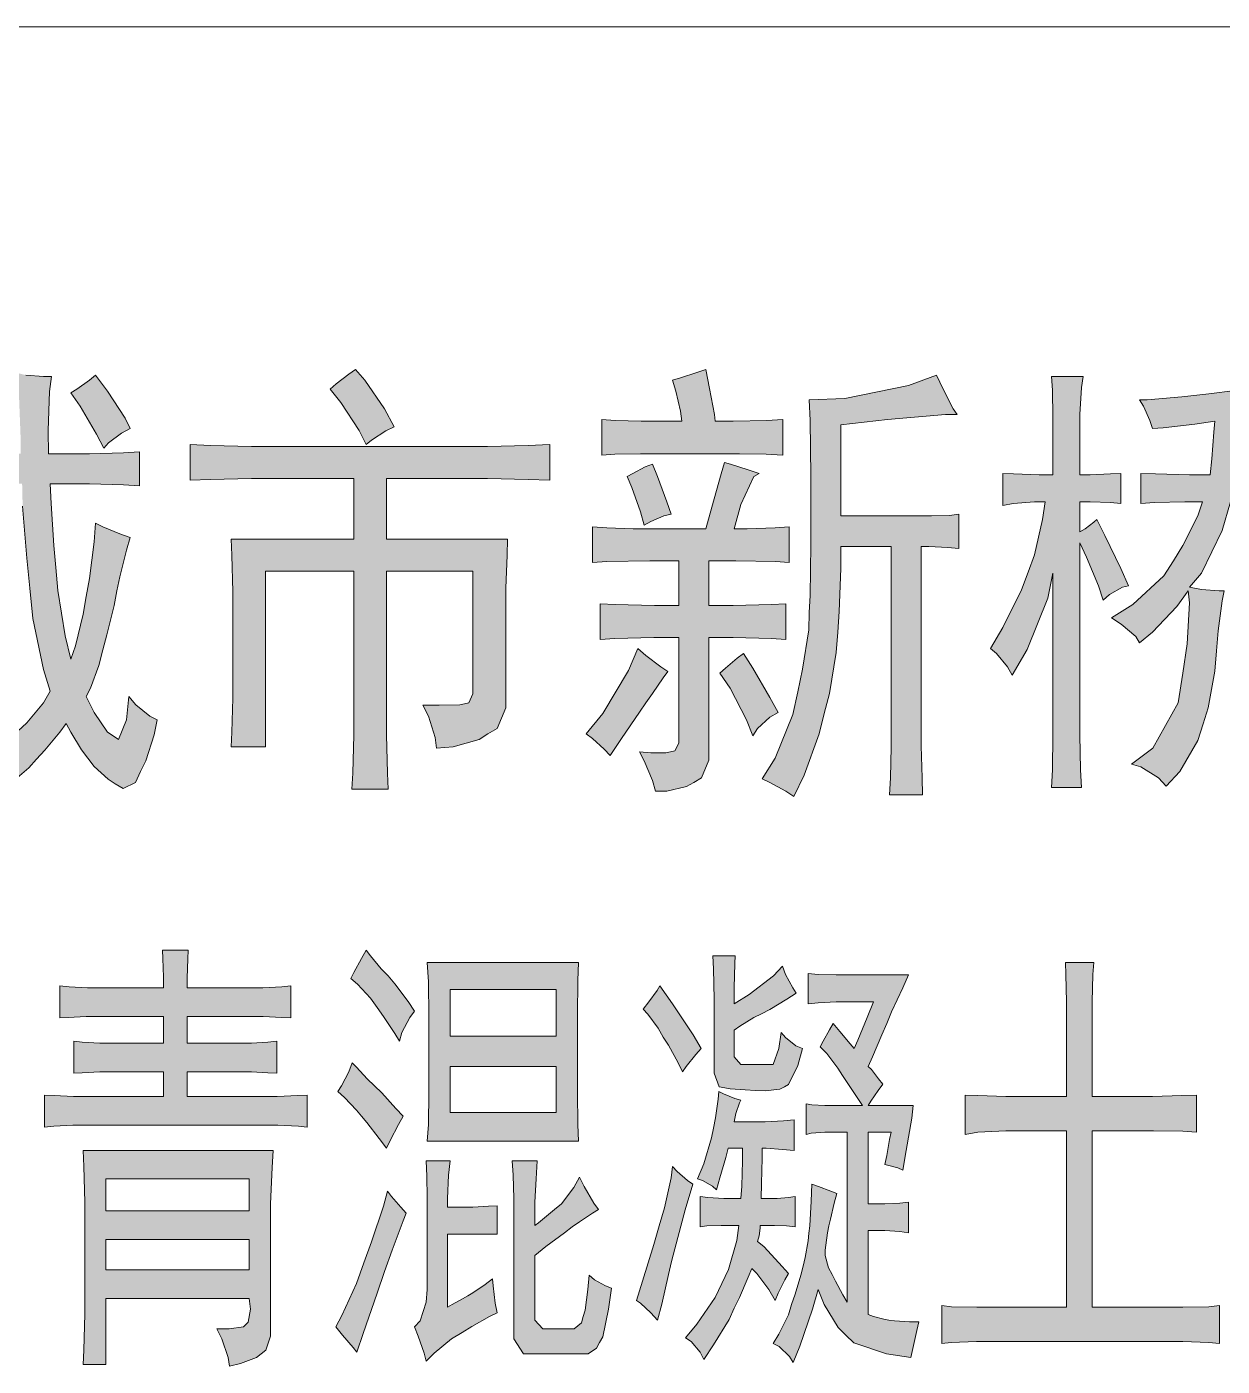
# Model space of a CAD drawing. Header units: millimetres. Extents: x 0 to 207, y 0 to 293.
# Drawn here: x 112.97 to 121.12, y 255.92 to 265.05 of the extents above; entities that cross this region are included whole.
import ezdxf

# ---------------------------------------------------------------- set-up
doc = ezdxf.new("R2010")
doc.units = ezdxf.units.MM

msp = doc.modelspace()

# ---------------------------------------------------------------- hatches: boundary and pattern name
h = msp.add_hatch(color=0)
h.dxf.hatch_style = 2
h.paths.add_polyline_path([(113.439222, 261.669389), (113.488611, 261.644694), (113.605028, 261.595306), (113.675583, 261.570611), (113.650889, 261.485944), (113.605028, 261.3025), (113.583861, 261.20725), (113.566222, 261.108472), (113.516833, 260.907389), (113.488611, 260.805083), (113.460389, 260.69925), (113.403944, 260.544028), (113.375722, 260.487583), (113.428639, 260.378222), (113.520361, 260.244167), (113.559167, 260.219472), (113.594444, 260.194778), (113.650889, 260.328833), (113.665, 260.487583), (113.714389, 260.431139), (113.809639, 260.353528), (113.859028, 260.328833), (113.837861, 260.226528), (113.781417, 260.050139), (113.746139, 259.976056), (113.710861, 259.901972), (113.626194, 259.859639), (113.573278, 259.891389), (113.523889, 259.923139), (113.428639, 260.011333), (113.386306, 260.067778), (113.343972, 260.124222), (113.269889, 260.244167), (113.238139, 260.304139), (113.195806, 260.244167), (113.0935, 260.120694), (113.037056, 260.060722), (112.984139, 260.00075), (112.857139, 259.891389), (112.786583, 259.842), (112.747778, 259.901972), (112.663111, 260.00075), (112.613722, 260.036028), (112.701917, 260.085417), (112.850083, 260.19125), (112.910056, 260.251222), (112.970028, 260.307667), (113.082917, 260.44525), (113.128778, 260.522861), (113.082917, 260.671028), (113.012361, 261.020278), (112.991194, 261.224889), (112.970028, 261.4295), (112.941806, 261.785806), (112.938278, 261.9375), (112.380889, 261.9375), (112.380889, 261.496528), (112.8395, 261.496528), (112.835972, 261.411861), (112.828917, 261.217833), (112.828917, 261.108472), (112.818333, 260.611056), (112.818333, 260.498167), (112.768944, 260.357056), (112.716028, 260.321778), (112.666639, 260.290028), (112.536111, 260.237111), (112.454972, 260.219472), (112.444389, 260.300611), (112.405583, 260.438194), (112.380889, 260.498167), (112.469083, 260.498167), (112.581972, 260.519333), (112.599611, 260.536972), (112.61725, 260.554611), (112.638417, 260.621639), (112.638417, 260.671028), (112.649, 261.291917), (112.380889, 261.291917), (112.380889, 261.200194), (112.370306, 260.995583), (112.36325, 260.882694), (112.356194, 260.769806), (112.303278, 260.533444), (112.257417, 260.409972), (112.211556, 260.282972), (112.063389, 260.025444), (111.961083, 259.891389), (111.925806, 259.926667), (111.8235, 259.993694), (111.756472, 260.025444), (111.865833, 260.145389), (112.017528, 260.385278), (112.063389, 260.498167), (112.10925, 260.614583), (112.162167, 260.836833), (112.169222, 260.942667), (112.179806, 261.052028), (112.186861, 261.33425), (112.186861, 261.510639), (112.186861, 261.694083), (112.179806, 262.008056), (112.176278, 262.142111), (112.927694, 262.142111), (112.927694, 262.258528), (112.917111, 262.533694), (112.906528, 262.692444), (112.962972, 262.678333), (113.082917, 262.66775), (113.139361, 262.66775), (113.12525, 262.565444), (113.114667, 262.300861), (113.118194, 262.142111), (113.280472, 262.142111), (113.396889, 262.142111), (113.629722, 262.149167), (113.739083, 262.156222), (113.739083, 261.923389), (113.629722, 261.930444), (113.396889, 261.9375), (113.280472, 261.9375), (113.128778, 261.9375), (113.135833, 261.803444), (113.153472, 261.517694), (113.167583, 261.366), (113.181694, 261.210778), (113.231083, 260.900333), (113.269889, 260.741583), (113.301639, 260.833306), (113.354556, 261.0485), (113.375722, 261.168444), (113.396889, 261.291917), (113.428639, 261.542389)])
h = msp.add_hatch(color=0)
h.dxf.hatch_style = 2
h.paths.add_polyline_path([(113.439222, 262.678333), (113.520361, 262.568972), (113.640306, 262.385528), (113.675583, 262.314972), (113.615611, 262.283222), (113.527417, 262.216194), (113.495667, 262.180917), (113.446278, 262.276167), (113.333389, 262.466667), (113.269889, 262.558389), (113.312222, 262.583083), (113.396889, 262.643056)])
h = msp.add_hatch(color=0)
h.dxf.hatch_style = 2
h.paths.add_polyline_path([(115.210167, 262.717139), (115.273667, 262.643056), (115.407722, 262.449028), (115.47475, 262.325556), (115.418306, 262.297333), (115.319528, 262.233833), (115.28425, 262.205611), (115.234861, 262.300861), (115.111389, 262.491361), (115.037306, 262.583083), (115.079639, 262.618361), (115.164306, 262.685389)])
h = msp.add_hatch(color=0)
h.dxf.hatch_style = 2
h.paths.add_polyline_path([(117.598472, 262.717139), (117.623167, 262.586611), (117.658444, 262.410222), (117.661972, 262.364361), (117.785444, 262.364361), (118.01475, 262.367889), (118.124111, 262.374944), (118.124111, 262.131528), (118.011222, 262.138583), (117.827778, 262.142111), (117.757222, 262.142111), (117.245694, 262.142111), (117.153972, 262.142111), (116.977583, 262.138583), (116.889389, 262.131528), (116.889389, 262.374944), (116.981111, 262.367889), (117.1575, 262.364361), (117.245694, 262.364361), (117.436194, 262.364361), (117.425611, 262.431389), (117.393861, 262.568972), (117.372694, 262.643056), (117.425611, 262.660694), (117.5385, 262.695972)])
h = msp.add_hatch(color=0)
h.dxf.hatch_style = 2
h.paths.add_polyline_path([(119.312972, 262.410222), (119.231833, 262.410222), (118.836722, 262.374944), (118.519222, 262.339667), (118.519222, 261.718778), (119.076611, 261.718778), (119.136583, 261.718778), (119.260056, 261.722306), (119.323556, 261.729361), (119.323556, 261.496528), (119.249472, 261.503583), (119.118944, 261.510639), (119.066028, 261.510639), (119.066028, 260.25475), (119.066028, 260.152444), (119.073083, 259.933722), (119.076611, 259.817306), (118.850833, 259.817306), (118.857889, 259.933722), (118.861417, 260.145389), (118.861417, 260.244167), (118.861417, 261.510639), (118.519222, 261.510639), (118.519222, 261.358944), (118.508639, 261.066139), (118.498056, 260.925028), (118.487472, 260.787444), (118.441611, 260.50875), (118.406333, 260.371167), (118.371056, 260.233583), (118.26875, 259.951361), (118.198194, 259.806722), (118.145278, 259.842), (118.035917, 259.901972), (117.983, 259.926667), (118.071194, 260.067778), (118.191139, 260.364111), (118.226417, 260.519333), (118.258167, 260.674556), (118.3005, 260.942667), (118.304028, 261.059083), (118.311083, 261.1755), (118.314611, 261.521222), (118.314611, 261.754056), (118.314611, 261.990417), (118.311083, 262.367889), (118.304028, 262.509), (118.547444, 262.519583), (118.981361, 262.607778), (119.171861, 262.678333), (119.217722, 262.583083), (119.28475, 262.449028)])
h = msp.add_hatch(color=0)
h.dxf.hatch_style = 2
h.paths.add_polyline_path([(120.307806, 261.14375), (120.276056, 261.242528), (120.194917, 261.436556), (120.149056, 261.535333), (120.149056, 260.342944), (120.149056, 260.226528), (120.152583, 259.986639), (120.159639, 259.866694), (119.955028, 259.866694), (119.962083, 259.986639), (119.965611, 260.226528), (119.965611, 260.342944), (119.965611, 261.327194), (119.930333, 261.157861), (119.789222, 260.808611), (119.686917, 260.632222), (119.655167, 260.688667), (119.581083, 260.780389), (119.53875, 260.815667), (119.623417, 260.956778), (119.750417, 261.214306), (119.796278, 261.33425), (119.838611, 261.454194), (119.895056, 261.694083), (119.912694, 261.814028), (119.838611, 261.814028), (119.693972, 261.803444), (119.623417, 261.789333), (119.623417, 262.008056), (119.6975, 262.004528), (119.870361, 261.997472), (119.965611, 261.997472), (119.965611, 262.300861), (119.965611, 262.392583), (119.962083, 262.576028), (119.955028, 262.66775), (120.170222, 262.66775), (120.159639, 262.593667), (120.149056, 262.410222), (120.149056, 262.300861), (120.149056, 261.997472), (120.219611, 261.997472), (120.357194, 262.004528), (120.42775, 262.008056), (120.42775, 261.803444), (120.357194, 261.8105), (120.219611, 261.814028), (120.149056, 261.814028), (120.149056, 261.609417), (120.184333, 261.630583), (120.244306, 261.676444), (120.265472, 261.694083), (120.318389, 261.584722), (120.42775, 261.358944), (120.480667, 261.242528), (120.438333, 261.231944), (120.350139, 261.182556)])
h = msp.add_hatch(color=0)
h.dxf.hatch_style = 2
h.paths.add_polyline_path([(121.810639, 262.449028), (121.743611, 262.452556), (121.4755, 262.424333), (121.274417, 262.385528), (121.263833, 262.297333), (121.235611, 262.099778), (121.2215, 261.997472), (121.606028, 261.997472), (121.669528, 261.997472), (121.82475, 262.004528), (121.916472, 262.008056), (121.916472, 261.803444), (121.82475, 261.8105), (121.606028, 261.814028), (121.4755, 261.814028), (121.493139, 261.704667), (121.581333, 261.507111), (121.655417, 261.418917), (121.725972, 261.330722), (121.944694, 261.186083), (122.089333, 261.133167), (122.032889, 261.097889), (121.948222, 260.988528), (121.916472, 260.914444), (121.835333, 260.963833), (121.687167, 261.083778), (121.616611, 261.157861), (121.606028, 261.090833), (121.595444, 260.932083), (121.595444, 260.840361), (121.595444, 260.279444), (121.595444, 260.194778), (121.598972, 260.00075), (121.606028, 259.891389), (121.401417, 259.891389), (121.408472, 259.965472), (121.412, 260.1595), (121.412, 260.279444), (121.412, 260.840361), (121.412, 260.932083), (121.408472, 261.097889), (121.401417, 261.168444), (121.606028, 261.168444), (121.482556, 261.3025), (121.327333, 261.627056), (121.295583, 261.814028), (121.175639, 261.814028), (121.119194, 261.62), (120.978083, 261.327194), (120.896944, 261.231944), (120.978083, 261.217833), (121.098028, 261.20725), (121.133306, 261.20725), (121.119194, 261.140222), (121.090972, 260.935611), (121.080389, 260.798028), (121.069806, 260.660444), (121.023944, 260.409972), (120.988667, 260.300611), (120.953389, 260.187722), (120.829917, 259.976056), (120.738194, 259.877278), (120.685278, 259.933722), (120.565333, 260.007806), (120.501833, 260.025444), (120.646472, 260.134806), (120.819333, 260.44525), (120.851083, 260.646333), (120.879306, 260.847417), (120.896944, 261.126111), (120.886361, 261.20725), (120.80875, 261.101417), (120.642944, 260.925028), (120.55475, 260.854472), (120.530056, 260.896806), (120.431278, 260.981472), (120.36425, 261.023806), (120.508889, 261.115528), (120.720556, 261.309556), (120.787583, 261.411861), (120.851083, 261.517694), (120.953389, 261.718778), (120.985139, 261.814028), (120.865194, 261.814028), (120.657056, 261.8105), (120.565333, 261.803444), (120.565333, 262.008056), (120.664111, 262.004528), (120.896944, 261.997472), (121.038056, 261.997472), (121.048639, 262.106833), (121.06275, 262.290278), (121.069806, 262.364361), (120.932222, 262.343194), (120.717028, 262.3185), (120.642944, 262.314972), (120.625306, 262.367889), (120.582972, 262.466667), (120.55475, 262.509), (120.607667, 262.509), (120.844028, 262.530167), (121.027472, 262.551333), (121.207389, 262.5725), (121.542528, 262.650111), (121.690694, 262.703028), (121.711861, 262.643056), (121.771833, 262.516056)])
h = msp.add_hatch(color=0)
h.dxf.hatch_style = 2
h.paths.add_polyline_path([(115.979222, 262.1915), (116.10975, 262.1915), (116.388444, 262.198556), (116.536611, 262.205611), (116.536611, 261.962194), (116.388444, 261.965722), (116.10975, 261.972778), (115.979222, 261.972778), (115.421833, 261.972778), (115.421833, 261.560028), (116.247333, 261.560028), (116.243806, 261.450667), (116.23675, 261.224889), (116.23675, 261.108472), (116.23675, 260.512278), (116.23675, 260.409972), (116.176778, 260.268861), (116.113278, 260.233583), (116.053306, 260.194778), (115.876917, 260.145389), (115.764028, 260.134806), (115.753444, 260.208889), (115.707583, 260.353528), (115.668778, 260.427611), (115.781667, 260.427611), (115.922778, 260.431139), (115.954528, 260.438194), (115.98275, 260.44525), (116.010972, 260.505222), (116.010972, 260.561667), (116.010972, 261.341306), (115.421833, 261.341306), (115.421833, 260.378222), (115.421833, 260.226528), (115.428889, 259.965472), (115.432417, 259.856111), (115.185472, 259.856111), (115.192528, 259.965472), (115.199583, 260.226528), (115.199583, 260.378222), (115.199583, 261.341306), (114.596333, 261.341306), (114.596333, 260.145389), (114.3635, 260.145389), (114.367028, 260.244167), (114.374083, 260.477), (114.374083, 260.611056), (114.374083, 261.059083), (114.374083, 261.200194), (114.367028, 261.450667), (114.3635, 261.560028), (115.199583, 261.560028), (115.199583, 261.972778), (114.642194, 261.972778), (114.501083, 261.972778), (114.222389, 261.965722), (114.084806, 261.962194), (114.084806, 262.205611), (114.222389, 262.198556), (114.501083, 262.1915), (114.642194, 262.1915)])
h = msp.add_hatch(color=0)
h.dxf.hatch_style = 2
h.paths.add_polyline_path([(117.961833, 262.008056), (117.926556, 261.986889), (117.838361, 261.796389), (117.7925, 261.630583), (117.880694, 261.630583), (118.071194, 261.637639), (118.166444, 261.644694), (118.166444, 261.401278), (118.074722, 261.408333), (117.803083, 261.411861), (117.619639, 261.411861), (117.619639, 261.108472), (117.785444, 261.108472), (118.0465, 261.115528), (118.145278, 261.119056), (118.145278, 260.875639), (118.0465, 260.882694), (117.785444, 260.88975), (117.619639, 260.88975), (117.619639, 260.145389), (117.619639, 260.053667), (117.57025, 259.933722), (117.517333, 259.901972), (117.467944, 259.87375), (117.333889, 259.842), (117.256278, 259.842), (117.235111, 259.916083), (117.178667, 260.050139), (117.146917, 260.110111), (117.224528, 260.103056), (117.326833, 260.103056), (117.358583, 260.110111), (117.386806, 260.117167), (117.415028, 260.170083), (117.415028, 260.219472), (117.415028, 260.88975), (117.245694, 260.88975), (116.977583, 260.882694), (116.878806, 260.875639), (116.878806, 261.119056), (116.981111, 261.115528), (117.249222, 261.108472), (117.415028, 261.108472), (117.415028, 261.411861), (117.217472, 261.411861), (116.924667, 261.408333), (116.825889, 261.401278), (116.825889, 261.644694), (116.924667, 261.637639), (117.104583, 261.630583), (117.18925, 261.630583), (117.598472, 261.630583), (117.640806, 261.77875), (117.704306, 262.004528), (117.725472, 262.082139), (117.767806, 262.071556), (117.88775, 262.03275)])
h = msp.add_hatch(color=0)
h.dxf.hatch_style = 2
h.paths.add_polyline_path([(117.235111, 262.071556), (117.270389, 261.986889), (117.333889, 261.814028), (117.362111, 261.729361), (117.312722, 261.718778), (117.224528, 261.679972), (117.178667, 261.655278), (117.153972, 261.747), (117.094, 261.912806), (117.06225, 261.986889), (117.101056, 262.008056), (117.185722, 262.053917)])
h = msp.add_hatch(color=0)
h.dxf.hatch_style = 2
h.paths.add_polyline_path([(117.340944, 260.656917), (117.309194, 260.614583), (117.235111, 260.50875), (117.18925, 260.44525), (117.146917, 260.38175), (117.023444, 260.201833), (116.945833, 260.085417), (116.907028, 260.12775), (116.825889, 260.201833), (116.783556, 260.233583), (116.896444, 260.371167), (117.072833, 260.663972), (117.136333, 260.815667), (117.18925, 260.766278), (117.291556, 260.688667)])
h = msp.add_hatch(color=0)
h.dxf.hatch_style = 2
h.paths.add_polyline_path([(117.856, 260.780389), (117.9195, 260.681611), (118.035917, 260.480528), (118.092361, 260.378222), (118.035917, 260.346472), (117.95125, 260.268861), (117.9195, 260.219472), (117.877167, 260.328833), (117.764278, 260.544028), (117.693722, 260.646333), (117.732528, 260.681611), (117.813667, 260.748639)])
h = msp.add_hatch(color=0)
h.dxf.hatch_style = 2
h.paths.add_polyline_path([(114.070694, 258.758972), (114.067167, 258.699), (114.063639, 258.568472), (114.063639, 258.501444), (114.504611, 258.501444), (114.578694, 258.501444), (114.709222, 258.5085), (114.769194, 258.515556), (114.769194, 258.296833), (114.709222, 258.300361), (114.582222, 258.307417), (114.511667, 258.307417), (114.063639, 258.307417), (114.063639, 258.123972), (114.448167, 258.123972), (114.501083, 258.123972), (114.613972, 258.131028), (114.673944, 258.138083), (114.673944, 257.919361), (114.613972, 257.922889), (114.501083, 257.929944), (114.448167, 257.929944), (114.063639, 257.929944), (114.063639, 257.760611), (114.599861, 257.760611), (114.677472, 257.760611), (114.818583, 257.767667), (114.882083, 257.771194), (114.882083, 257.552472), (114.822111, 257.559528), (114.681, 257.566583), (114.599861, 257.566583), (113.3475, 257.566583), (113.284, 257.566583), (113.153472, 257.559528), (113.089972, 257.552472), (113.089972, 257.771194), (113.157, 257.767667), (113.287528, 257.760611), (113.3475, 257.760611), (113.901361, 257.760611), (113.901361, 257.929944), (113.530944, 257.929944), (113.467444, 257.929944), (113.3475, 257.922889), (113.291056, 257.919361), (113.291056, 258.138083), (113.3475, 258.131028), (113.467444, 258.123972), (113.530944, 258.123972), (113.901361, 258.123972), (113.901361, 258.307417), (113.44275, 258.307417), (113.375722, 258.307417), (113.25225, 258.300361), (113.195806, 258.296833), (113.195806, 258.515556), (113.259306, 258.5085), (113.382778, 258.501444), (113.44275, 258.501444), (113.901361, 258.501444), (113.901361, 258.575528), (113.897833, 258.702528), (113.894306, 258.758972)])
h = msp.add_hatch(color=0)
h.dxf.hatch_style = 2
h.paths.add_polyline_path([(115.28425, 258.758972), (115.312472, 258.720167), (115.386556, 258.631972), (115.432417, 258.582583), (115.478278, 258.529667), (115.57, 258.409722), (115.612333, 258.342694), (115.580583, 258.300361), (115.527667, 258.198056), (115.510028, 258.138083), (115.478278, 258.191), (115.400667, 258.307417), (115.358333, 258.367389), (115.312472, 258.430889), (115.224278, 258.526139), (115.178417, 258.564944), (115.199583, 258.607278), (115.2525, 258.702528)])
h = msp.add_hatch(color=0)
h.paths.add_polyline_path([(116.730639, 258.674306), (116.727111, 258.550833), (116.723583, 258.314472), (116.723583, 258.198056), (116.723583, 257.894667), (116.723583, 257.788833), (116.727111, 257.570111), (116.730639, 257.457222), (115.700528, 257.457222), (115.707583, 257.570111), (115.711111, 257.785306), (115.711111, 257.880556), (115.711111, 258.198056), (115.711111, 258.307417), (115.707583, 258.543778), (115.700528, 258.674306)])
h.paths.add_polyline_path([(116.578944, 257.65125), (116.578944, 257.965222), (115.85575, 257.965222), (115.85575, 257.65125)])
h.paths.add_polyline_path([(116.578944, 258.173361), (116.578944, 258.490861), (115.85575, 258.490861), (115.85575, 258.173361)])
h = msp.add_hatch(color=0)
h.dxf.hatch_style = 2
h.paths.add_polyline_path([(118.215833, 258.466167), (118.152333, 258.423833), (118.035917, 258.353278), (117.979472, 258.325056), (117.926556, 258.300361), (117.831306, 258.240389), (117.7925, 258.212167), (117.7925, 258.088694), (117.7925, 258.03225), (117.838361, 257.979333), (117.88775, 257.979333), (118.032389, 257.979333), (118.057083, 257.979333), (118.095889, 258.088694), (118.113528, 258.198056), (118.14175, 258.162778), (118.212306, 258.106333), (118.258167, 258.088694), (118.226417, 257.972278), (118.162917, 257.84175), (118.134694, 257.827639), (118.102944, 257.81), (118.004167, 257.799417), (117.937139, 257.802944), (117.866583, 257.806472), (117.764278, 257.813528), (117.729, 257.820583), (117.690194, 257.827639), (117.654917, 257.919361), (117.654917, 258.004028), (117.654917, 258.307417), (117.654917, 258.423833), (117.651389, 258.631972), (117.647861, 258.720167), (117.799556, 258.720167), (117.796028, 258.66725), (117.7925, 258.501444), (117.7925, 258.392083), (117.894806, 258.455583), (118.060611, 258.582583), (118.120583, 258.649611), (118.14175, 258.593167), (118.191139, 258.501444)])
h = msp.add_hatch(color=0)
h.dxf.hatch_style = 2
h.paths.add_polyline_path([(120.057333, 257.760611), (120.057333, 258.296833), (120.057333, 258.406194), (120.053806, 258.593167), (120.050278, 258.674306), (120.244306, 258.674306), (120.23725, 258.593167), (120.233722, 258.406194), (120.233722, 258.296833), (120.233722, 257.760611), (120.540639, 257.760611), (120.642944, 257.760611), (120.844028, 257.767667), (120.942806, 257.771194), (120.942806, 257.517194), (120.851083, 257.52425), (120.65, 257.527778), (120.540639, 257.527778), (120.233722, 257.527778), (120.233722, 256.324806), (120.748778, 256.324806), (120.851083, 256.324806), (121.027472, 256.328333), (121.101556, 256.335389), (121.101556, 256.077861), (121.027472, 256.084917), (120.851083, 256.091972), (120.748778, 256.091972), (119.552861, 256.091972), (119.4435, 256.091972), (119.270639, 256.084917), (119.207139, 256.077861), (119.207139, 256.335389), (119.274167, 256.328333), (119.447028, 256.324806), (119.552861, 256.324806), (120.057333, 256.324806), (120.057333, 257.527778), (119.743361, 257.527778), (119.644583, 257.527778), (119.454083, 257.517194), (119.365889, 257.503083), (119.365889, 257.771194), (119.454083, 257.767667), (119.644583, 257.760611), (119.743361, 257.760611)])
h = msp.add_hatch(color=0)
h.dxf.hatch_style = 2
h.paths.add_polyline_path([(118.378111, 258.099278), (118.399278, 258.138083), (118.441611, 258.215694), (118.466306, 258.258028), (118.512167, 258.205111), (118.582722, 258.120444), (118.610944, 258.088694), (118.635639, 258.145139), (118.699139, 258.300361), (118.741472, 258.406194), (118.547444, 258.406194), (118.487472, 258.406194), (118.364, 258.399139), (118.296972, 258.392083), (118.296972, 258.600222), (118.364, 258.593167), (118.487472, 258.589639), (118.547444, 258.589639), (118.981361, 258.589639), (118.942556, 258.501444), (118.864944, 258.339167), (118.833194, 258.258028), (118.797917, 258.180417), (118.734417, 258.03225), (118.706194, 257.965222), (118.727361, 257.944056), (118.77675, 257.880556), (118.804972, 257.845278), (118.773222, 257.802944), (118.723833, 257.728861), (118.706194, 257.700639), (119.013111, 257.700639), (119.002528, 257.612444), (118.963722, 257.393722), (118.942556, 257.259667), (118.907278, 257.273778), (118.847306, 257.291417), (118.819083, 257.298472), (118.833194, 257.358444), (118.850833, 257.467806), (118.861417, 257.517194), (118.706194, 257.517194), (118.706194, 257.030361), (118.780278, 257.030361), (118.819083, 257.030361), (118.921389, 257.033889), (118.981361, 257.040944), (118.981361, 256.832806), (118.921389, 256.839861), (118.819083, 256.846917), (118.780278, 256.846917), (118.706194, 256.846917), (118.706194, 256.275417), (118.741472, 256.261306), (118.812028, 256.243667), (118.847306, 256.236611), (118.886111, 256.233083), (118.988417, 256.226028), (119.051917, 256.226028), (119.037806, 256.166056), (119.009583, 256.042583), (118.995472, 255.982611), (118.829667, 256.007306), (118.607417, 256.081389), (118.5545, 256.134306), (118.501583, 256.187222), (118.406333, 256.342444), (118.364, 256.44475), (118.325194, 256.310694), (118.240528, 256.060222), (118.194667, 255.947333), (118.169972, 255.989667), (118.099417, 256.056694), (118.057083, 256.077861), (118.095889, 256.141361), (118.162917, 256.271889), (118.184083, 256.342444), (118.208778, 256.413), (118.247583, 256.543528), (118.261694, 256.6035), (118.275806, 256.663472), (118.296972, 256.776361), (118.3005, 256.829278), (118.307556, 256.878667), (118.318139, 257.048), (118.321667, 257.164417), (118.367528, 257.146778), (118.452194, 257.115028), (118.491, 257.100917), (118.473361, 257.033889), (118.448667, 256.924528), (118.438083, 256.878667), (118.4275, 256.832806), (118.416917, 256.748139), (118.413389, 256.712861), (118.413389, 256.677583), (118.434556, 256.592917), (118.45925, 256.547056), (118.483944, 256.501194), (118.533333, 256.409472), (118.561556, 256.360083), (118.561556, 257.517194), (118.466306, 257.517194), (118.409861, 257.517194), (118.318139, 257.510139), (118.282861, 257.503083), (118.282861, 257.711222), (118.321667, 257.704167), (118.409861, 257.700639), (118.45925, 257.700639), (118.667389, 257.700639), (118.529806, 257.90525), (118.498056, 257.954639), (118.423972, 258.053417)])
h = msp.add_hatch(color=0)
h.dxf.hatch_style = 2
h.paths.add_polyline_path([(117.2845, 258.515556), (117.372694, 258.392083), (117.513806, 258.180417), (117.566722, 258.088694), (117.531444, 258.046361), (117.464417, 257.965222), (117.439722, 257.929944), (117.4115, 257.989917), (117.344472, 258.109861), (117.309194, 258.166306), (117.273917, 258.226278), (117.203361, 258.321528), (117.171611, 258.356806), (117.210417, 258.406194), (117.266861, 258.483806)])
h = msp.add_hatch(color=0)
h.dxf.hatch_style = 2
h.paths.add_polyline_path([(115.189, 257.989917), (115.217222, 257.961694), (115.291306, 257.880556), (115.340694, 257.834694), (115.390083, 257.785306), (115.485333, 257.679472), (115.534722, 257.626556), (115.502972, 257.570111), (115.446528, 257.46075), (115.421833, 257.407833), (115.372444, 257.474861), (115.287778, 257.584222), (115.2525, 257.626556), (115.217222, 257.668889), (115.136083, 257.753556), (115.090222, 257.795889), (115.114917, 257.834694), (115.164306, 257.929944)])
h = msp.add_hatch(color=0)
h.dxf.hatch_style = 2
h.paths.add_polyline_path([(117.95125, 256.772833), (117.993583, 256.737556), (118.095889, 256.628194), (118.162917, 256.554111), (118.138222, 256.511778), (118.092361, 256.420056), (118.071194, 256.370667), (118.028861, 256.44475), (117.947722, 256.554111), (117.912444, 256.589389), (117.88775, 256.529417), (117.827778, 256.391833), (117.7925, 256.31775), (117.757222, 256.240139), (117.651389, 256.067278), (117.584361, 255.9685), (117.559667, 256.017889), (117.499694, 256.091972), (117.460889, 256.116667), (117.5385, 256.208389), (117.661972, 256.391833), (117.707833, 256.487083), (117.753694, 256.582333), (117.810139, 256.779889), (117.82425, 256.882194), (117.750167, 256.882194), (117.704306, 256.882194), (117.605528, 256.878667), (117.559667, 256.871611), (117.559667, 257.07975), (117.612583, 257.072694), (117.721944, 257.065639), (117.781917, 257.065639), (117.838361, 257.065639), (117.845417, 257.150306), (117.848944, 257.323167), (117.848944, 257.407833), (117.750167, 257.407833), (117.736056, 257.344333), (117.693722, 257.20675), (117.672556, 257.125611), (117.644333, 257.150306), (117.577306, 257.189111), (117.542028, 257.199694), (117.584361, 257.302), (117.637278, 257.478389), (117.651389, 257.545417), (117.6655, 257.615972), (117.683139, 257.742972), (117.686667, 257.795889), (117.718417, 257.77825), (117.796028, 257.7465), (117.838361, 257.735917), (117.827778, 257.718278), (117.803083, 257.644194), (117.7925, 257.58775), (117.95125, 257.58775), (118.004167, 257.58775), (118.127639, 257.594806), (118.201722, 257.601861), (118.201722, 257.393722), (118.120583, 257.400778), (118.011222, 257.407833), (117.983, 257.407833), (117.983, 257.340806), (117.979472, 257.167944), (117.975944, 257.065639), (118.057083, 257.065639), (118.085306, 257.065639), (118.162917, 257.072694), (118.208778, 257.07975), (118.208778, 256.871611), (118.148806, 256.878667), (118.067667, 256.882194), (118.050028, 256.882194), (117.968889, 256.882194), (117.968889, 256.864556), (117.961833, 256.811639)])
h = msp.add_hatch(color=0)
h.paths.add_polyline_path([(114.264722, 256.176639), (114.349389, 256.176639), (114.448167, 256.19075), (114.465806, 256.208389), (114.479917, 256.2225), (114.494028, 256.310694), (114.486972, 256.384778), (113.509778, 256.384778), (113.509778, 255.933222), (113.354556, 255.933222), (113.358083, 256.032), (113.365139, 256.278944), (113.365139, 256.434167), (113.365139, 256.906889), (113.365139, 257.040944), (113.358083, 257.284361), (113.354556, 257.393722), (114.64925, 257.393722), (114.642194, 257.277306), (114.631611, 257.030361), (114.631611, 256.896306), (114.631611, 256.201333), (114.631611, 256.12725), (114.599861, 256.032), (114.568111, 256.007306), (114.536361, 255.982611), (114.427, 255.940278), (114.352917, 255.922639), (114.342333, 255.982611), (114.3, 256.109611)])
h.paths.add_polyline_path([(114.486972, 256.980972), (114.486972, 257.199694), (113.509778, 257.199694), (113.509778, 256.980972)])
h.paths.add_polyline_path([(114.486972, 256.578806), (114.486972, 256.786944), (113.509778, 256.786944), (113.509778, 256.578806)])
h = msp.add_hatch(color=0)
h.dxf.hatch_style = 2
h.paths.add_polyline_path([(115.612333, 256.19075), (115.651139, 256.233083), (115.693472, 256.360083), (115.700528, 256.44475), (115.700528, 257.030361), (115.700528, 257.072694), (115.697, 257.217333), (115.693472, 257.323167), (115.85575, 257.323167), (115.845167, 257.224389), (115.838111, 257.065639), (115.838111, 257.005667), (115.968639, 257.005667), (116.010972, 257.005667), (116.116806, 257.012722), (116.176778, 257.01625), (116.176778, 256.822222), (115.838111, 256.822222), (115.838111, 256.324806), (115.869861, 256.342444), (115.940417, 256.38125), (115.975694, 256.402417), (116.010972, 256.423583), (116.095639, 256.480028), (116.145028, 256.518833), (116.148556, 256.469444), (116.162667, 256.353028), (116.176778, 256.286), (116.123861, 256.261306), (116.003917, 256.194278), (115.936889, 256.151944), (115.866333, 256.109611), (115.746389, 256.010833), (115.693472, 255.957917), (115.679361, 256.010833), (115.637028, 256.12725)])
h = msp.add_hatch(color=0)
h.dxf.hatch_style = 2
h.paths.add_polyline_path([(116.448417, 257.323167), (116.441361, 257.199694), (116.434306, 257.040944), (116.434306, 257.005667), (116.434306, 256.882194), (116.459, 256.899833), (116.526028, 256.956278), (116.568361, 256.991556), (116.614222, 257.030361), (116.698889, 257.139722), (116.737694, 257.210278), (116.769444, 257.146778), (116.836472, 257.033889), (116.868222, 256.991556), (116.825889, 256.966861), (116.737694, 256.906889), (116.688306, 256.871611), (116.635389, 256.832806), (116.508389, 256.737556), (116.434306, 256.677583), (116.434306, 256.300111), (116.434306, 256.236611), (116.487222, 256.176639), (116.536611, 256.176639), (116.667139, 256.176639), (116.702417, 256.176639), (116.751806, 256.218972), (116.762389, 256.261306), (116.7765, 256.303639), (116.794139, 256.44475), (116.804722, 256.543528), (116.84, 256.511778), (116.914083, 256.469444), (116.956417, 256.455333), (116.93525, 256.310694), (116.896444, 256.123722), (116.875278, 256.084917), (116.854111, 256.046111), (116.797667, 256.007306), (116.762389, 256.007306), (116.423722, 256.007306), (116.356694, 256.007306), (116.289667, 256.109611), (116.289667, 256.211917), (116.289667, 257.005667), (116.289667, 257.065639), (116.286139, 257.224389), (116.279083, 257.323167)])
h = msp.add_hatch(color=0)
h.dxf.hatch_style = 2
h.paths.add_polyline_path([(117.12575, 256.370667), (117.168083, 256.501194), (117.245694, 256.751667), (117.280972, 256.878667), (117.31625, 257.002139), (117.362111, 257.20675), (117.372694, 257.284361), (117.404444, 257.249083), (117.475, 257.189111), (117.510278, 257.164417), (117.457361, 256.988028), (117.386806, 256.723444), (117.365639, 256.63525), (117.344472, 256.547056), (117.298611, 256.345972), (117.270389, 256.236611), (117.224528, 256.286), (117.153972, 256.353028)])
h = msp.add_hatch(color=0)
h.dxf.hatch_style = 2
h.paths.add_polyline_path([(115.555889, 256.966861), (115.534722, 256.913944), (115.460639, 256.712861), (115.407722, 256.568222), (115.358333, 256.420056), (115.263083, 256.144889), (115.22075, 256.017889), (115.196056, 256.049639), (115.121972, 256.134306), (115.076111, 256.19075), (115.118444, 256.268361), (115.217222, 256.487083), (115.266611, 256.628194), (115.319528, 256.769306), (115.400667, 257.012722), (115.428889, 257.115028), (115.457111, 257.07975), (115.520611, 257.005667)])

# ---------------------------------------------------------------- linework, layer by layer
at = {"color": 0, "lineweight": 0}
for points in [[(77.840417, 265.052528), (201.9935, 265.052528)], [(112.962972, 262.678333), (113.082917, 262.66775), (113.139361, 262.66775), (113.12525, 262.565444), (113.114667, 262.300861), (113.118194, 262.142111), (113.280472, 262.142111), (113.396889, 262.142111), (113.629722, 262.149167), (113.739083, 262.156222), (113.739083, 261.923389), (113.629722, 261.930444), (113.396889, 261.9375), (113.280472, 261.9375), (113.128778, 261.9375), (113.135833, 261.803444), (113.153472, 261.517694), (113.167583, 261.366), (113.181694, 261.210778), (113.231083, 260.900333), (113.269889, 260.741583), (113.301639, 260.833306), (113.354556, 261.0485), (113.375722, 261.168444), (113.396889, 261.291917), (113.428639, 261.542389), (113.439222, 261.669389), (113.488611, 261.644694), (113.605028, 261.595306), (113.675583, 261.570611), (113.650889, 261.485944), (113.605028, 261.3025), (113.583861, 261.20725), (113.566222, 261.108472), (113.516833, 260.907389), (113.488611, 260.805083), (113.460389, 260.69925), (113.403944, 260.544028), (113.375722, 260.487583), (113.428639, 260.378222), (113.520361, 260.244167), (113.559167, 260.219472), (113.594444, 260.194778), (113.650889, 260.328833), (113.665, 260.487583), (113.714389, 260.431139), (113.809639, 260.353528), (113.859028, 260.328833), (113.837861, 260.226528), (113.781417, 260.050139), (113.746139, 259.976056), (113.710861, 259.901972), (113.626194, 259.859639), (113.573278, 259.891389), (113.523889, 259.923139), (113.428639, 260.011333), (113.386306, 260.067778), (113.343972, 260.124222), (113.269889, 260.244167), (113.238139, 260.304139), (113.195806, 260.244167), (113.0935, 260.120694), (113.037056, 260.060722), (112.984139, 260.00075), (112.857139, 259.891389)], [(121.175639, 261.814028), (121.119194, 261.62), (120.978083, 261.327194), (120.896944, 261.231944), (120.978083, 261.217833), (121.098028, 261.20725), (121.133306, 261.20725), (121.119194, 261.140222), (121.090972, 260.935611), (121.080389, 260.798028), (121.069806, 260.660444), (121.023944, 260.409972), (120.988667, 260.300611), (120.953389, 260.187722), (120.829917, 259.976056), (120.738194, 259.877278), (120.685278, 259.933722), (120.565333, 260.007806), (120.501833, 260.025444), (120.646472, 260.134806), (120.819333, 260.44525), (120.851083, 260.646333), (120.879306, 260.847417), (120.896944, 261.126111), (120.886361, 261.20725), (120.80875, 261.101417), (120.642944, 260.925028), (120.55475, 260.854472), (120.530056, 260.896806), (120.431278, 260.981472), (120.36425, 261.023806), (120.508889, 261.115528), (120.720556, 261.309556), (120.787583, 261.411861), (120.851083, 261.517694), (120.953389, 261.718778), (120.985139, 261.814028), (120.865194, 261.814028), (120.657056, 261.8105), (120.565333, 261.803444), (120.565333, 262.008056), (120.664111, 262.004528), (120.896944, 261.997472), (121.038056, 261.997472), (121.048639, 262.106833), (121.06275, 262.290278), (121.069806, 262.364361), (120.932222, 262.343194), (120.717028, 262.3185), (120.642944, 262.314972), (120.625306, 262.367889), (120.582972, 262.466667), (120.55475, 262.509), (120.607667, 262.509), (120.844028, 262.530167), (121.027472, 262.551333), (121.207389, 262.5725)], [(112.910056, 260.251222), (112.970028, 260.307667), (113.082917, 260.44525), (113.128778, 260.522861), (113.082917, 260.671028), (113.012361, 261.020278), (112.991194, 261.224889), (112.970028, 261.4295), (112.941806, 261.785806)]]:
    msp.add_lwpolyline(points, dxfattribs=at)
for points in [[(113.439222, 262.678333), (113.520361, 262.568972), (113.640306, 262.385528), (113.675583, 262.314972), (113.615611, 262.283222), (113.527417, 262.216194), (113.495667, 262.180917), (113.446278, 262.276167), (113.333389, 262.466667), (113.269889, 262.558389), (113.312222, 262.583083), (113.396889, 262.643056)], [(115.210167, 262.717139), (115.273667, 262.643056), (115.407722, 262.449028), (115.47475, 262.325556), (115.418306, 262.297333), (115.319528, 262.233833), (115.28425, 262.205611), (115.234861, 262.300861), (115.111389, 262.491361), (115.037306, 262.583083), (115.079639, 262.618361), (115.164306, 262.685389)], [(117.598472, 262.717139), (117.623167, 262.586611), (117.658444, 262.410222), (117.661972, 262.364361), (117.785444, 262.364361), (118.01475, 262.367889), (118.124111, 262.374944), (118.124111, 262.131528), (118.011222, 262.138583), (117.827778, 262.142111), (117.757222, 262.142111), (117.245694, 262.142111), (117.153972, 262.142111), (116.977583, 262.138583), (116.889389, 262.131528), (116.889389, 262.374944), (116.981111, 262.367889), (117.1575, 262.364361), (117.245694, 262.364361), (117.436194, 262.364361), (117.425611, 262.431389), (117.393861, 262.568972), (117.372694, 262.643056), (117.425611, 262.660694), (117.5385, 262.695972)], [(119.312972, 262.410222), (119.231833, 262.410222), (118.836722, 262.374944), (118.519222, 262.339667), (118.519222, 261.718778), (119.076611, 261.718778), (119.136583, 261.718778), (119.260056, 261.722306), (119.323556, 261.729361), (119.323556, 261.496528), (119.249472, 261.503583), (119.118944, 261.510639), (119.066028, 261.510639), (119.066028, 260.25475), (119.066028, 260.152444), (119.073083, 259.933722), (119.076611, 259.817306), (118.850833, 259.817306), (118.857889, 259.933722), (118.861417, 260.145389), (118.861417, 260.244167), (118.861417, 261.510639), (118.519222, 261.510639), (118.519222, 261.358944), (118.508639, 261.066139), (118.498056, 260.925028), (118.487472, 260.787444), (118.441611, 260.50875), (118.406333, 260.371167), (118.371056, 260.233583), (118.26875, 259.951361), (118.198194, 259.806722), (118.145278, 259.842), (118.035917, 259.901972), (117.983, 259.926667), (118.071194, 260.067778), (118.191139, 260.364111), (118.226417, 260.519333), (118.258167, 260.674556), (118.3005, 260.942667), (118.304028, 261.059083), (118.311083, 261.1755), (118.314611, 261.521222), (118.314611, 261.754056), (118.314611, 261.990417), (118.311083, 262.367889), (118.304028, 262.509), (118.547444, 262.519583), (118.981361, 262.607778), (119.171861, 262.678333), (119.217722, 262.583083), (119.28475, 262.449028)], [(120.307806, 261.14375), (120.276056, 261.242528), (120.194917, 261.436556), (120.149056, 261.535333), (120.149056, 260.342944), (120.149056, 260.226528), (120.152583, 259.986639), (120.159639, 259.866694), (119.955028, 259.866694), (119.962083, 259.986639), (119.965611, 260.226528), (119.965611, 260.342944), (119.965611, 261.327194), (119.930333, 261.157861), (119.789222, 260.808611), (119.686917, 260.632222), (119.655167, 260.688667), (119.581083, 260.780389), (119.53875, 260.815667), (119.623417, 260.956778), (119.750417, 261.214306), (119.796278, 261.33425), (119.838611, 261.454194), (119.895056, 261.694083), (119.912694, 261.814028), (119.838611, 261.814028), (119.693972, 261.803444), (119.623417, 261.789333), (119.623417, 262.008056), (119.6975, 262.004528), (119.870361, 261.997472), (119.965611, 261.997472), (119.965611, 262.300861), (119.965611, 262.392583), (119.962083, 262.576028), (119.955028, 262.66775), (120.170222, 262.66775), (120.159639, 262.593667), (120.149056, 262.410222), (120.149056, 262.300861), (120.149056, 261.997472), (120.219611, 261.997472), (120.357194, 262.004528), (120.42775, 262.008056), (120.42775, 261.803444), (120.357194, 261.8105), (120.219611, 261.814028), (120.149056, 261.814028), (120.149056, 261.609417), (120.184333, 261.630583), (120.244306, 261.676444), (120.265472, 261.694083), (120.318389, 261.584722), (120.42775, 261.358944), (120.480667, 261.242528), (120.438333, 261.231944), (120.350139, 261.182556)], [(115.979222, 262.1915), (116.10975, 262.1915), (116.388444, 262.198556), (116.536611, 262.205611), (116.536611, 261.962194), (116.388444, 261.965722), (116.10975, 261.972778), (115.979222, 261.972778), (115.421833, 261.972778), (115.421833, 261.560028), (116.247333, 261.560028), (116.243806, 261.450667), (116.23675, 261.224889), (116.23675, 261.108472), (116.23675, 260.512278), (116.23675, 260.409972), (116.176778, 260.268861), (116.113278, 260.233583), (116.053306, 260.194778), (115.876917, 260.145389), (115.764028, 260.134806), (115.753444, 260.208889), (115.707583, 260.353528), (115.668778, 260.427611), (115.781667, 260.427611), (115.922778, 260.431139), (115.954528, 260.438194), (115.98275, 260.44525), (116.010972, 260.505222), (116.010972, 260.561667), (116.010972, 261.341306), (115.421833, 261.341306), (115.421833, 260.378222), (115.421833, 260.226528), (115.428889, 259.965472), (115.432417, 259.856111), (115.185472, 259.856111), (115.192528, 259.965472), (115.199583, 260.226528), (115.199583, 260.378222), (115.199583, 261.341306), (114.596333, 261.341306), (114.596333, 260.145389), (114.3635, 260.145389), (114.367028, 260.244167), (114.374083, 260.477), (114.374083, 260.611056), (114.374083, 261.059083), (114.374083, 261.200194), (114.367028, 261.450667), (114.3635, 261.560028), (115.199583, 261.560028), (115.199583, 261.972778), (114.642194, 261.972778), (114.501083, 261.972778), (114.222389, 261.965722), (114.084806, 261.962194), (114.084806, 262.205611), (114.222389, 262.198556), (114.501083, 262.1915), (114.642194, 262.1915)], [(117.961833, 262.008056), (117.926556, 261.986889), (117.838361, 261.796389), (117.7925, 261.630583), (117.880694, 261.630583), (118.071194, 261.637639), (118.166444, 261.644694), (118.166444, 261.401278), (118.074722, 261.408333), (117.803083, 261.411861), (117.619639, 261.411861), (117.619639, 261.108472), (117.785444, 261.108472), (118.0465, 261.115528), (118.145278, 261.119056), (118.145278, 260.875639), (118.0465, 260.882694), (117.785444, 260.88975), (117.619639, 260.88975), (117.619639, 260.145389), (117.619639, 260.053667), (117.57025, 259.933722), (117.517333, 259.901972), (117.467944, 259.87375), (117.333889, 259.842), (117.256278, 259.842), (117.235111, 259.916083), (117.178667, 260.050139), (117.146917, 260.110111), (117.224528, 260.103056), (117.326833, 260.103056), (117.358583, 260.110111), (117.386806, 260.117167), (117.415028, 260.170083), (117.415028, 260.219472), (117.415028, 260.88975), (117.245694, 260.88975), (116.977583, 260.882694), (116.878806, 260.875639), (116.878806, 261.119056), (116.981111, 261.115528), (117.249222, 261.108472), (117.415028, 261.108472), (117.415028, 261.411861), (117.217472, 261.411861), (116.924667, 261.408333), (116.825889, 261.401278), (116.825889, 261.644694), (116.924667, 261.637639), (117.104583, 261.630583), (117.18925, 261.630583), (117.598472, 261.630583), (117.640806, 261.77875), (117.704306, 262.004528), (117.725472, 262.082139), (117.767806, 262.071556), (117.88775, 262.03275)], [(117.235111, 262.071556), (117.270389, 261.986889), (117.333889, 261.814028), (117.362111, 261.729361), (117.312722, 261.718778), (117.224528, 261.679972), (117.178667, 261.655278), (117.153972, 261.747), (117.094, 261.912806), (117.06225, 261.986889), (117.101056, 262.008056), (117.185722, 262.053917)], [(117.340944, 260.656917), (117.309194, 260.614583), (117.235111, 260.50875), (117.18925, 260.44525), (117.146917, 260.38175), (117.023444, 260.201833), (116.945833, 260.085417), (116.907028, 260.12775), (116.825889, 260.201833), (116.783556, 260.233583), (116.896444, 260.371167), (117.072833, 260.663972), (117.136333, 260.815667), (117.18925, 260.766278), (117.291556, 260.688667)], [(117.856, 260.780389), (117.9195, 260.681611), (118.035917, 260.480528), (118.092361, 260.378222), (118.035917, 260.346472), (117.95125, 260.268861), (117.9195, 260.219472), (117.877167, 260.328833), (117.764278, 260.544028), (117.693722, 260.646333), (117.732528, 260.681611), (117.813667, 260.748639)], [(114.070694, 258.758972), (114.067167, 258.699), (114.063639, 258.568472), (114.063639, 258.501444), (114.504611, 258.501444), (114.578694, 258.501444), (114.709222, 258.5085), (114.769194, 258.515556), (114.769194, 258.296833), (114.709222, 258.300361), (114.582222, 258.307417), (114.511667, 258.307417), (114.063639, 258.307417), (114.063639, 258.123972), (114.448167, 258.123972), (114.501083, 258.123972), (114.613972, 258.131028), (114.673944, 258.138083), (114.673944, 257.919361), (114.613972, 257.922889), (114.501083, 257.929944), (114.448167, 257.929944), (114.063639, 257.929944), (114.063639, 257.760611), (114.599861, 257.760611), (114.677472, 257.760611), (114.818583, 257.767667), (114.882083, 257.771194), (114.882083, 257.552472), (114.822111, 257.559528), (114.681, 257.566583), (114.599861, 257.566583), (113.3475, 257.566583), (113.284, 257.566583), (113.153472, 257.559528), (113.089972, 257.552472), (113.089972, 257.771194), (113.157, 257.767667), (113.287528, 257.760611), (113.3475, 257.760611), (113.901361, 257.760611), (113.901361, 257.929944), (113.530944, 257.929944), (113.467444, 257.929944), (113.3475, 257.922889), (113.291056, 257.919361), (113.291056, 258.138083), (113.3475, 258.131028), (113.467444, 258.123972), (113.530944, 258.123972), (113.901361, 258.123972), (113.901361, 258.307417), (113.44275, 258.307417), (113.375722, 258.307417), (113.25225, 258.300361), (113.195806, 258.296833), (113.195806, 258.515556), (113.259306, 258.5085), (113.382778, 258.501444), (113.44275, 258.501444), (113.901361, 258.501444), (113.901361, 258.575528), (113.897833, 258.702528), (113.894306, 258.758972)], [(115.28425, 258.758972), (115.312472, 258.720167), (115.386556, 258.631972), (115.432417, 258.582583), (115.478278, 258.529667), (115.57, 258.409722), (115.612333, 258.342694), (115.580583, 258.300361), (115.527667, 258.198056), (115.510028, 258.138083), (115.478278, 258.191), (115.400667, 258.307417), (115.358333, 258.367389), (115.312472, 258.430889), (115.224278, 258.526139), (115.178417, 258.564944), (115.199583, 258.607278), (115.2525, 258.702528)], [(116.730639, 258.674306), (116.727111, 258.550833), (116.723583, 258.314472), (116.723583, 258.198056), (116.723583, 257.894667), (116.723583, 257.788833), (116.727111, 257.570111), (116.730639, 257.457222), (115.700528, 257.457222), (115.707583, 257.570111), (115.711111, 257.785306), (115.711111, 257.880556), (115.711111, 258.198056), (115.711111, 258.307417), (115.707583, 258.543778), (115.700528, 258.674306)], [(118.215833, 258.466167), (118.152333, 258.423833), (118.035917, 258.353278), (117.979472, 258.325056), (117.926556, 258.300361), (117.831306, 258.240389), (117.7925, 258.212167), (117.7925, 258.088694), (117.7925, 258.03225), (117.838361, 257.979333), (117.88775, 257.979333), (118.032389, 257.979333), (118.057083, 257.979333), (118.095889, 258.088694), (118.113528, 258.198056), (118.14175, 258.162778), (118.212306, 258.106333), (118.258167, 258.088694), (118.226417, 257.972278), (118.162917, 257.84175), (118.134694, 257.827639), (118.102944, 257.81), (118.004167, 257.799417), (117.937139, 257.802944), (117.866583, 257.806472), (117.764278, 257.813528), (117.729, 257.820583), (117.690194, 257.827639), (117.654917, 257.919361), (117.654917, 258.004028), (117.654917, 258.307417), (117.654917, 258.423833), (117.651389, 258.631972), (117.647861, 258.720167), (117.799556, 258.720167), (117.796028, 258.66725), (117.7925, 258.501444), (117.7925, 258.392083), (117.894806, 258.455583), (118.060611, 258.582583), (118.120583, 258.649611), (118.14175, 258.593167), (118.191139, 258.501444)], [(120.057333, 257.760611), (120.057333, 258.296833), (120.057333, 258.406194), (120.053806, 258.593167), (120.050278, 258.674306), (120.244306, 258.674306), (120.23725, 258.593167), (120.233722, 258.406194), (120.233722, 258.296833), (120.233722, 257.760611), (120.540639, 257.760611), (120.642944, 257.760611), (120.844028, 257.767667), (120.942806, 257.771194), (120.942806, 257.517194), (120.851083, 257.52425), (120.65, 257.527778), (120.540639, 257.527778), (120.233722, 257.527778), (120.233722, 256.324806), (120.748778, 256.324806), (120.851083, 256.324806), (121.027472, 256.328333), (121.101556, 256.335389), (121.101556, 256.077861), (121.027472, 256.084917), (120.851083, 256.091972), (120.748778, 256.091972), (119.552861, 256.091972), (119.4435, 256.091972), (119.270639, 256.084917), (119.207139, 256.077861), (119.207139, 256.335389), (119.274167, 256.328333), (119.447028, 256.324806), (119.552861, 256.324806), (120.057333, 256.324806), (120.057333, 257.527778), (119.743361, 257.527778), (119.644583, 257.527778), (119.454083, 257.517194), (119.365889, 257.503083), (119.365889, 257.771194), (119.454083, 257.767667), (119.644583, 257.760611), (119.743361, 257.760611)], [(118.378111, 258.099278), (118.399278, 258.138083), (118.441611, 258.215694), (118.466306, 258.258028), (118.512167, 258.205111), (118.582722, 258.120444), (118.610944, 258.088694), (118.635639, 258.145139), (118.699139, 258.300361), (118.741472, 258.406194), (118.547444, 258.406194), (118.487472, 258.406194), (118.364, 258.399139), (118.296972, 258.392083), (118.296972, 258.600222), (118.364, 258.593167), (118.487472, 258.589639), (118.547444, 258.589639), (118.981361, 258.589639), (118.942556, 258.501444), (118.864944, 258.339167), (118.833194, 258.258028), (118.797917, 258.180417), (118.734417, 258.03225), (118.706194, 257.965222), (118.727361, 257.944056), (118.77675, 257.880556), (118.804972, 257.845278), (118.773222, 257.802944), (118.723833, 257.728861), (118.706194, 257.700639), (119.013111, 257.700639), (119.002528, 257.612444), (118.963722, 257.393722), (118.942556, 257.259667), (118.907278, 257.273778), (118.847306, 257.291417), (118.819083, 257.298472), (118.833194, 257.358444), (118.850833, 257.467806), (118.861417, 257.517194), (118.706194, 257.517194), (118.706194, 257.030361), (118.780278, 257.030361), (118.819083, 257.030361), (118.921389, 257.033889), (118.981361, 257.040944), (118.981361, 256.832806), (118.921389, 256.839861), (118.819083, 256.846917), (118.780278, 256.846917), (118.706194, 256.846917), (118.706194, 256.275417), (118.741472, 256.261306), (118.812028, 256.243667), (118.847306, 256.236611), (118.886111, 256.233083), (118.988417, 256.226028), (119.051917, 256.226028), (119.037806, 256.166056), (119.009583, 256.042583), (118.995472, 255.982611), (118.829667, 256.007306), (118.607417, 256.081389), (118.5545, 256.134306), (118.501583, 256.187222), (118.406333, 256.342444), (118.364, 256.44475), (118.325194, 256.310694), (118.240528, 256.060222), (118.194667, 255.947333), (118.169972, 255.989667), (118.099417, 256.056694), (118.057083, 256.077861), (118.095889, 256.141361), (118.162917, 256.271889), (118.184083, 256.342444), (118.208778, 256.413), (118.247583, 256.543528), (118.261694, 256.6035), (118.275806, 256.663472), (118.296972, 256.776361), (118.3005, 256.829278), (118.307556, 256.878667), (118.318139, 257.048), (118.321667, 257.164417), (118.367528, 257.146778), (118.452194, 257.115028), (118.491, 257.100917), (118.473361, 257.033889), (118.448667, 256.924528), (118.438083, 256.878667), (118.4275, 256.832806), (118.416917, 256.748139), (118.413389, 256.712861), (118.413389, 256.677583), (118.434556, 256.592917), (118.45925, 256.547056), (118.483944, 256.501194), (118.533333, 256.409472), (118.561556, 256.360083), (118.561556, 257.517194), (118.466306, 257.517194), (118.409861, 257.517194), (118.318139, 257.510139), (118.282861, 257.503083), (118.282861, 257.711222), (118.321667, 257.704167), (118.409861, 257.700639), (118.45925, 257.700639), (118.667389, 257.700639), (118.529806, 257.90525), (118.498056, 257.954639), (118.423972, 258.053417)], [(116.578944, 258.173361), (116.578944, 258.490861), (115.85575, 258.490861), (115.85575, 258.173361)], [(117.2845, 258.515556), (117.372694, 258.392083), (117.513806, 258.180417), (117.566722, 258.088694), (117.531444, 258.046361), (117.464417, 257.965222), (117.439722, 257.929944), (117.4115, 257.989917), (117.344472, 258.109861), (117.309194, 258.166306), (117.273917, 258.226278), (117.203361, 258.321528), (117.171611, 258.356806), (117.210417, 258.406194), (117.266861, 258.483806)], [(115.189, 257.989917), (115.217222, 257.961694), (115.291306, 257.880556), (115.340694, 257.834694), (115.390083, 257.785306), (115.485333, 257.679472), (115.534722, 257.626556), (115.502972, 257.570111), (115.446528, 257.46075), (115.421833, 257.407833), (115.372444, 257.474861), (115.287778, 257.584222), (115.2525, 257.626556), (115.217222, 257.668889), (115.136083, 257.753556), (115.090222, 257.795889), (115.114917, 257.834694), (115.164306, 257.929944)], [(116.578944, 257.65125), (116.578944, 257.965222), (115.85575, 257.965222), (115.85575, 257.65125)], [(117.95125, 256.772833), (117.993583, 256.737556), (118.095889, 256.628194), (118.162917, 256.554111), (118.138222, 256.511778), (118.092361, 256.420056), (118.071194, 256.370667), (118.028861, 256.44475), (117.947722, 256.554111), (117.912444, 256.589389), (117.88775, 256.529417), (117.827778, 256.391833), (117.7925, 256.31775), (117.757222, 256.240139), (117.651389, 256.067278), (117.584361, 255.9685), (117.559667, 256.017889), (117.499694, 256.091972), (117.460889, 256.116667), (117.5385, 256.208389), (117.661972, 256.391833), (117.707833, 256.487083), (117.753694, 256.582333), (117.810139, 256.779889), (117.82425, 256.882194), (117.750167, 256.882194), (117.704306, 256.882194), (117.605528, 256.878667), (117.559667, 256.871611), (117.559667, 257.07975), (117.612583, 257.072694), (117.721944, 257.065639), (117.781917, 257.065639), (117.838361, 257.065639), (117.845417, 257.150306), (117.848944, 257.323167), (117.848944, 257.407833), (117.750167, 257.407833), (117.736056, 257.344333), (117.693722, 257.20675), (117.672556, 257.125611), (117.644333, 257.150306), (117.577306, 257.189111), (117.542028, 257.199694), (117.584361, 257.302), (117.637278, 257.478389), (117.651389, 257.545417), (117.6655, 257.615972), (117.683139, 257.742972), (117.686667, 257.795889), (117.718417, 257.77825), (117.796028, 257.7465), (117.838361, 257.735917), (117.827778, 257.718278), (117.803083, 257.644194), (117.7925, 257.58775), (117.95125, 257.58775), (118.004167, 257.58775), (118.127639, 257.594806), (118.201722, 257.601861), (118.201722, 257.393722), (118.120583, 257.400778), (118.011222, 257.407833), (117.983, 257.407833), (117.983, 257.340806), (117.979472, 257.167944), (117.975944, 257.065639), (118.057083, 257.065639), (118.085306, 257.065639), (118.162917, 257.072694), (118.208778, 257.07975), (118.208778, 256.871611), (118.148806, 256.878667), (118.067667, 256.882194), (118.050028, 256.882194), (117.968889, 256.882194), (117.968889, 256.864556), (117.961833, 256.811639)], [(114.264722, 256.176639), (114.349389, 256.176639), (114.448167, 256.19075), (114.465806, 256.208389), (114.479917, 256.2225), (114.494028, 256.310694), (114.486972, 256.384778), (113.509778, 256.384778), (113.509778, 255.933222), (113.354556, 255.933222), (113.358083, 256.032), (113.365139, 256.278944), (113.365139, 256.434167), (113.365139, 256.906889), (113.365139, 257.040944), (113.358083, 257.284361), (113.354556, 257.393722), (114.64925, 257.393722), (114.642194, 257.277306), (114.631611, 257.030361), (114.631611, 256.896306), (114.631611, 256.201333), (114.631611, 256.12725), (114.599861, 256.032), (114.568111, 256.007306), (114.536361, 255.982611), (114.427, 255.940278), (114.352917, 255.922639), (114.342333, 255.982611), (114.3, 256.109611)], [(115.612333, 256.19075), (115.651139, 256.233083), (115.693472, 256.360083), (115.700528, 256.44475), (115.700528, 257.030361), (115.700528, 257.072694), (115.697, 257.217333), (115.693472, 257.323167), (115.85575, 257.323167), (115.845167, 257.224389), (115.838111, 257.065639), (115.838111, 257.005667), (115.968639, 257.005667), (116.010972, 257.005667), (116.116806, 257.012722), (116.176778, 257.01625), (116.176778, 256.822222), (115.838111, 256.822222), (115.838111, 256.324806), (115.869861, 256.342444), (115.940417, 256.38125), (115.975694, 256.402417), (116.010972, 256.423583), (116.095639, 256.480028), (116.145028, 256.518833), (116.148556, 256.469444), (116.162667, 256.353028), (116.176778, 256.286), (116.123861, 256.261306), (116.003917, 256.194278), (115.936889, 256.151944), (115.866333, 256.109611), (115.746389, 256.010833), (115.693472, 255.957917), (115.679361, 256.010833), (115.637028, 256.12725)], [(116.448417, 257.323167), (116.441361, 257.199694), (116.434306, 257.040944), (116.434306, 257.005667), (116.434306, 256.882194), (116.459, 256.899833), (116.526028, 256.956278), (116.568361, 256.991556), (116.614222, 257.030361), (116.698889, 257.139722), (116.737694, 257.210278), (116.769444, 257.146778), (116.836472, 257.033889), (116.868222, 256.991556), (116.825889, 256.966861), (116.737694, 256.906889), (116.688306, 256.871611), (116.635389, 256.832806), (116.508389, 256.737556), (116.434306, 256.677583), (116.434306, 256.300111), (116.434306, 256.236611), (116.487222, 256.176639), (116.536611, 256.176639), (116.667139, 256.176639), (116.702417, 256.176639), (116.751806, 256.218972), (116.762389, 256.261306), (116.7765, 256.303639), (116.794139, 256.44475), (116.804722, 256.543528), (116.84, 256.511778), (116.914083, 256.469444), (116.956417, 256.455333), (116.93525, 256.310694), (116.896444, 256.123722), (116.875278, 256.084917), (116.854111, 256.046111), (116.797667, 256.007306), (116.762389, 256.007306), (116.423722, 256.007306), (116.356694, 256.007306), (116.289667, 256.109611), (116.289667, 256.211917), (116.289667, 257.005667), (116.289667, 257.065639), (116.286139, 257.224389), (116.279083, 257.323167)], [(117.12575, 256.370667), (117.168083, 256.501194), (117.245694, 256.751667), (117.280972, 256.878667), (117.31625, 257.002139), (117.362111, 257.20675), (117.372694, 257.284361), (117.404444, 257.249083), (117.475, 257.189111), (117.510278, 257.164417), (117.457361, 256.988028), (117.386806, 256.723444), (117.365639, 256.63525), (117.344472, 256.547056), (117.298611, 256.345972), (117.270389, 256.236611), (117.224528, 256.286), (117.153972, 256.353028)], [(114.486972, 256.980972), (114.486972, 257.199694), (113.509778, 257.199694), (113.509778, 256.980972)], [(115.555889, 256.966861), (115.534722, 256.913944), (115.460639, 256.712861), (115.407722, 256.568222), (115.358333, 256.420056), (115.263083, 256.144889), (115.22075, 256.017889), (115.196056, 256.049639), (115.121972, 256.134306), (115.076111, 256.19075), (115.118444, 256.268361), (115.217222, 256.487083), (115.266611, 256.628194), (115.319528, 256.769306), (115.400667, 257.012722), (115.428889, 257.115028), (115.457111, 257.07975), (115.520611, 257.005667)], [(114.486972, 256.578806), (114.486972, 256.786944), (113.509778, 256.786944), (113.509778, 256.578806)]]:
    msp.add_lwpolyline(points, close=True, dxfattribs=at)

doc.saveas('drawing.dxf')
